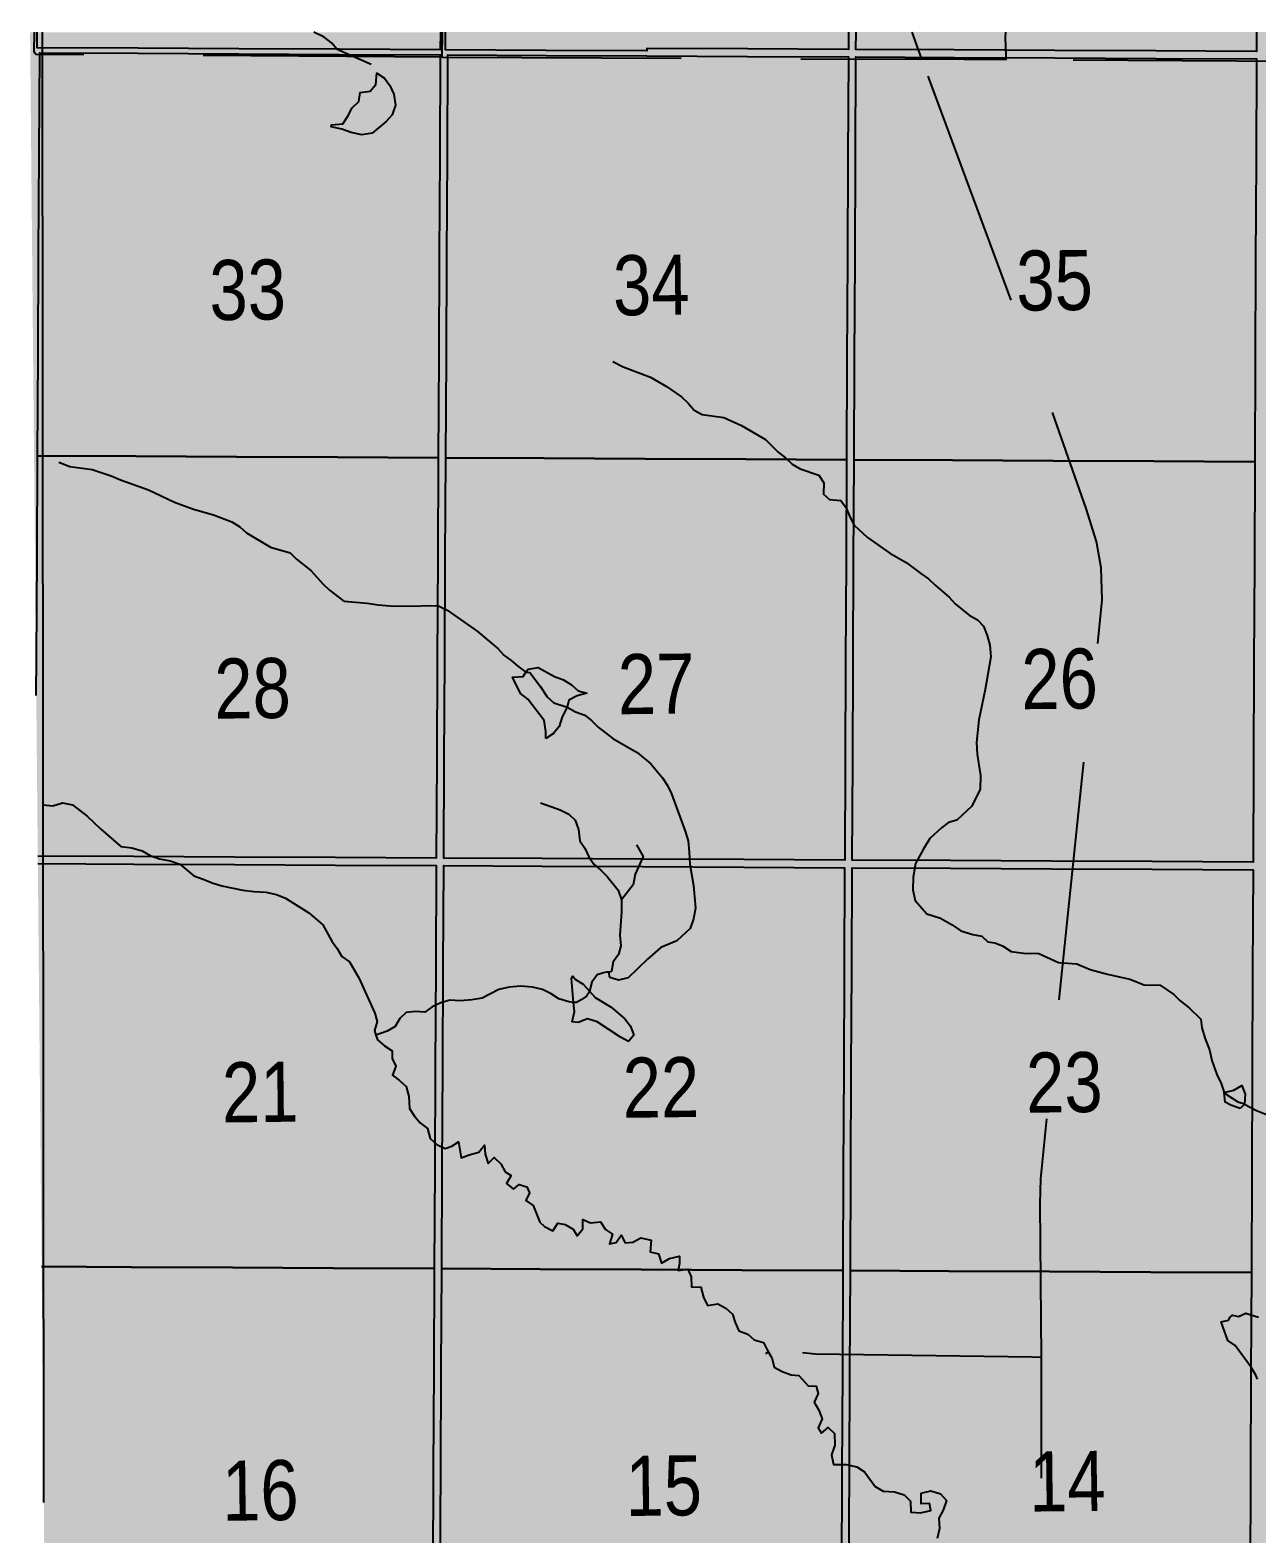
# Model space of a CAD drawing. Extents: x 405326 to 424052, y 6044755 to 6062236.
# Drawn here: x 416064.5 to 416227.5, y 6051249.1 to 6051448.9 of the extents above; entities that cross this region are included whole.
import ezdxf

# ---------------------------------------------------------------- set-up
doc = ezdxf.new("R2010")
doc.units = 0
doc.header["$LTSCALE"] = 5
doc.linetypes.add('DASHED2', pattern=[9.525, 6.35, -3.175])
for name, color, linetype in [('Quarters', 8, 'Continuous'), ('RoadSeg', 57, 'DASHED2'), ('T-WATER', 160, 'Continuous')]:
    doc.layers.add(name, color=color, linetype=linetype)
doc.layers.add('ROUTE-MAP-BACKGROUND-H', color=7, linetype='Continuous', true_color=0xf0ebff)
doc.styles.add('120', font='ARIALN.TTF', dxfattribs={"height": 13})

msp = doc.modelspace()

# ---------------------------------------------------------------- hatches: boundary and pattern name
at = {"layer": 'ROUTE-MAP-BACKGROUND-H'}
h = msp.add_hatch(color=256, dxfattribs=at)
h.dxf.hatch_style = 1
h.paths.add_polyline_path([(417500.313, 6050470.993), (417499.828, 6050583.719), (417489.556, 6051448.866), (416064.545, 6051448.577), (416073.609, 6050477.938), (416071.924, 6050150.968), (416104.424, 6050150.804), (416615.018, 6050150.686), (416614.752, 6050098.449), (417501.84, 6050099.469), (417600.187, 6050099.469), (417600.187, 6050157.259), (417501.84, 6050157.777)])

# ---------------------------------------------------------------- linework, layer by layer
at = {"layer": 'Quarters', "flags": 128}
for points in [[(416119.041, 6051448.588), (416119.034, 6051446.244), (416105.65, 6051446.312), (416092.266, 6051446.381), (416078.881, 6051446.449), (416065.497, 6051446.517), (416065.505, 6051448.577)], [(416173.251, 6051448.599), (416173.241, 6051446.306), (416159.857, 6051446.373), (416146.473, 6051446.439), (416146.472, 6051446.105), (416133.087, 6051446.173), (416119.703, 6051446.241), (416119.71, 6051448.588)], [(416227.462, 6051448.61), (416227.451, 6051446.023), (416214.064, 6051446.095), (416200.677, 6051446.166), (416187.293, 6051446.234), (416174.244, 6051446.301), (416174.255, 6051448.599)], [(416065.368, 6051360.486), (416065.396, 6051365.583), (416065.468, 6051378.96), (416065.54, 6051392.337), (416078.595, 6051392.271), (416091.985, 6051392.203), (416105.375, 6051392.136), (416118.764, 6051392.068)], [(416118.764, 6051392.068), (416118.697, 6051378.691), (416118.63, 6051365.314), (416118.564, 6051351.935), (416118.499, 6051338.891), (416105.104, 6051338.958), (416091.709, 6051339.026), (416078.314, 6051339.093), (416065.568, 6051339.157)], [(416065.577, 6051338.154), (416078.309, 6051338.09), (416091.704, 6051338.022), (416105.099, 6051337.955), (416118.494, 6051337.888), (416118.428, 6051324.509), (416118.361, 6051311.13), (416118.295, 6051297.751), (416118.228, 6051284.373)], [(416066.077, 6051284.634), (416078.027, 6051284.574), (416091.427, 6051284.507), (416104.828, 6051284.44), (416118.228, 6051284.373)], [(416118.228, 6051284.373), (416104.828, 6051284.44), (416091.427, 6051284.507), (416078.027, 6051284.574), (416066.077, 6051284.634)], [(416118.228, 6051284.373), (416118.162, 6051270.994), (416118.095, 6051257.615), (416118.029, 6051244.237), (416117.964, 6051231.192), (416104.558, 6051231.259), (416091.152, 6051231.326), (416077.746, 6051231.393), (416066.573, 6051231.449)]]:
    msp.add_lwpolyline(points, dxfattribs=at)
for points in [[(416118.764, 6051392.068), (416105.375, 6051392.136), (416091.985, 6051392.203), (416078.595, 6051392.271), (416065.54, 6051392.337), (416065.612, 6051405.715), (416065.684, 6051419.092), (416065.757, 6051432.469), (416065.829, 6051445.847), (416078.879, 6051445.78), (416092.263, 6051445.712), (416105.648, 6051445.643), (416119.032, 6051445.575), (416118.965, 6051432.198), (416118.898, 6051418.822), (416118.831, 6051405.445)], [(416172.99, 6051391.794), (416159.601, 6051391.861), (416146.212, 6051391.929), (416132.823, 6051391.997), (416119.768, 6051392.063), (416119.835, 6051405.44), (416119.901, 6051418.816), (416119.968, 6051432.193), (416120.035, 6051445.57), (416133.085, 6051445.504), (416146.469, 6051445.436), (416159.854, 6051445.368), (416173.238, 6051445.3), (416173.176, 6051431.923), (416173.114, 6051418.547), (416173.052, 6051405.17)], [(416227.216, 6051391.52), (416213.827, 6051391.588), (416200.438, 6051391.655), (416187.049, 6051391.723), (416173.994, 6051391.789), (416174.056, 6051405.165), (416174.117, 6051418.542), (416174.179, 6051431.918), (416174.241, 6051445.295), (416187.291, 6051445.229), (416200.675, 6051445.161), (416214.059, 6051445.093), (416227.443, 6051445.025), (416227.387, 6051431.649), (416227.33, 6051418.273), (416227.273, 6051404.896)], [(416172.99, 6051391.794), (416172.929, 6051378.417), (416172.867, 6051365.041), (416172.805, 6051351.662), (416172.745, 6051338.618), (416159.351, 6051338.686), (416145.957, 6051338.753), (416132.563, 6051338.82), (416119.502, 6051338.886), (416119.567, 6051351.93), (416119.634, 6051365.309), (416119.701, 6051378.686), (416119.768, 6051392.063), (416132.823, 6051391.997), (416146.212, 6051391.929), (416159.601, 6051391.861)], [(416227.216, 6051391.52), (416227.16, 6051378.144), (416227.103, 6051364.767), (416227.047, 6051351.389), (416226.992, 6051338.346), (416213.598, 6051338.413), (416200.203, 6051338.48), (416186.809, 6051338.548), (416173.749, 6051338.613), (416173.809, 6051351.657), (416173.87, 6051365.036), (416173.932, 6051378.412), (416173.994, 6051391.789), (416187.049, 6051391.723), (416200.438, 6051391.655), (416213.827, 6051391.588)], [(416172.495, 6051284.102), (416159.096, 6051284.168), (416145.696, 6051284.235), (416132.297, 6051284.302), (416119.231, 6051284.368), (416119.298, 6051297.746), (416119.364, 6051311.125), (416119.431, 6051324.504), (416119.497, 6051337.882), (416132.558, 6051337.817), (416145.952, 6051337.749), (416159.346, 6051337.682), (416172.741, 6051337.615), (416172.679, 6051324.237), (416172.618, 6051310.858), (416172.557, 6051297.48)], [(416226.762, 6051283.831), (416213.359, 6051283.897), (416199.955, 6051283.964), (416186.56, 6051284.031), (416173.499, 6051284.097), (416173.56, 6051297.475), (416173.621, 6051310.853), (416173.683, 6051324.232), (416173.744, 6051337.61), (416186.804, 6051337.544), (416200.199, 6051337.477), (416213.593, 6051337.41), (416226.988, 6051337.343), (416226.931, 6051323.965), (416226.875, 6051310.587), (416226.819, 6051297.209)], [(416172.495, 6051284.102), (416172.434, 6051270.723), (416172.372, 6051257.345), (416172.311, 6051243.966), (416172.251, 6051230.923), (416158.847, 6051230.989), (416145.442, 6051231.056), (416132.037, 6051231.123), (416118.967, 6051231.188), (416119.032, 6051244.232), (416119.098, 6051257.61), (416119.165, 6051270.989), (416119.231, 6051284.368), (416132.297, 6051284.302), (416145.696, 6051284.235), (416159.096, 6051284.168)], [(416226.762, 6051283.831), (416226.706, 6051270.452), (416226.65, 6051257.075), (416226.593, 6051243.696), (416226.538, 6051230.653), (416213.134, 6051230.72), (416199.729, 6051230.786), (416186.325, 6051230.853), (416173.255, 6051230.918), (416173.314, 6051243.962), (416173.376, 6051257.34), (416173.437, 6051270.718), (416173.499, 6051284.097), (416186.56, 6051284.031), (416199.955, 6051283.964), (416213.359, 6051283.897)]]:
    msp.add_lwpolyline(points, close=True, dxfattribs=at)
at = {"layer": 'RoadSeg'}
for p, q in [((416119.29, 6051445.265), (416119.304, 6051448.588)), ((416119.29, 6051445.265), (416065.315, 6051445.611)), ((416119.29, 6051445.265), (416183.013, 6051444.994)), ((416194.198, 6051444.922), (416183.013, 6051444.994)), ((416234.825, 6051444.668), (416194.198, 6051444.922)), ((416162.291, 6051273.065), (416162.717, 6051273.341))]:
    msp.add_line(p, q, dxfattribs=at)
at = {"layer": 'RoadSeg', "flags": 128}
for points in [[(416065.315, 6051445.611), (416065.108, 6051445.939), (416065.145, 6051448.577)], [(416183.013, 6051444.994), (416181.696, 6051448.601)], [(416194.198, 6051444.922), (416194.204, 6051445.45), (416194.125, 6051447.859), (416194.138, 6051448.603)], [(416198.868, 6051272.548), (416198.699, 6051292.973), (416198.794, 6051296.303), (416204.419, 6051350.823), (416206.252, 6051366.267), (416206.936, 6051373.203), (416206.812, 6051377.459), (416206.172, 6051380.939), (416204.814, 6051385.335), (416199.926, 6051399.238), (416183.013, 6051444.994)], [(416198.868, 6051272.548), (416197.67, 6051272.589), (416168.88, 6051273.006), (416166.513, 6051273.222), (416163.702, 6051273.96), (416162.717, 6051273.341)], [(416186.947, 6051166.169), (416179.776, 6051194.25), (416179.174, 6051197.531), (416178.891, 6051201.451), (416179.182, 6051204.951), (416179.688, 6051207.723), (416180.998, 6051211.844), (416190.49, 6051233.24), (416196.308, 6051245.941), (416197.163, 6051247.989), (416197.973, 6051250.535), (416198.636, 6051253.777), (416198.886, 6051256.111), (416198.868, 6051272.548)]]:
    msp.add_lwpolyline(points, dxfattribs=at)
at = {"layer": 'ROUTE-MAP-BACKGROUND-H', "flags": 128}
msp.add_lwpolyline([(416066.369, 6051253.31), (416066.198, 6051448.577)], dxfattribs=at)
at = {"layer": 'T-WATER', "flags": 128}
for points in [[(416109.85, 6051444.286), (416105.346, 6051446.283), (416104.572, 6051447.172), (416103.617, 6051447.905), (416102.215, 6051448.585)], [(416141.929, 6051404.831), (416143.311, 6051404.134), (416146.952, 6051402.754), (416149.092, 6051401.534), (416151.077, 6051400.152), (416151.958, 6051399.311), (416152.76, 6051398.398), (416153.817, 6051397.789), (416156.681, 6051397.413), (416159.026, 6051396.33), (416162.241, 6051394.47), (416163.93, 6051392.791), (416164.903, 6051392.043), (416165.771, 6051391.224), (416166.814, 6051390.573), (416169.334, 6051389.743), (416169.985, 6051388.746), (416169.939, 6051387.225), (416170.736, 6051386.524), (416172.229, 6051386.363), (416172.958, 6051385.387), (416173.446, 6051384.207), (416174.011, 6051383.119), (416175.762, 6051381.477), (416178.764, 6051379.379), (416180.918, 6051378.152), (416182.881, 6051376.682), (416183.899, 6051376), (416184.756, 6051375.138), (416186.618, 6051373.538), (416187.437, 6051372.664), (416189.289, 6051371.158), (416190.369, 6051370.541), (416191.168, 6051369.673), (416191.658, 6051368.473), (416192.011, 6051367.167), (416192.138, 6051365.639), (416191.41, 6051361.298), (416190.577, 6051357.235), (416190.275, 6051354.246), (416190.346, 6051352.711), (416190.801, 6051349.861), (416190.75, 6051348.06), (416189.645, 6051345.803), (416187.644, 6051343.905), (416186.522, 6051343.602), (416185.586, 6051342.891), (416184.077, 6051341.485), (416183.163, 6051340.043), (416182.17, 6051338.159), (416181.822, 6051336.359), (416181.803, 6051334.676), (416182.129, 6051333.248), (416183.648, 6051331.494), (416185.455, 6051330.911), (416187.001, 6051330.006), (416188.181, 6051329.238), (416189.772, 6051328.741), (416190.948, 6051328.517), (416191.781, 6051327.784), (416192.708, 6051327.612), (416193.72, 6051327.218), (416194.867, 6051326.485), (416196.489, 6051326.242), (416198.539, 6051326.22), (416201.145, 6051325.023), (416203.576, 6051324.864), (416205.368, 6051324.111), (416207.638, 6051323.459), (416210.603, 6051322.789), (416212.544, 6051322.053), (416214.644, 6051322.013), (416216.456, 6051320.768), (416217.257, 6051319.984), (416218.521, 6051318.995), (416220.038, 6051317.495), (416220.197, 6051316.356), (416220.631, 6051314.891), (416221.216, 6051313.436), (416221.513, 6051311.996), (416222.168, 6051310.134), (416222.769, 6051308.968), (416223.157, 6051307.76), (416223.474, 6051307.467), (416224.967, 6051306.534), (416225.723, 6051306.279), (416225.855, 6051306.191)], [(416068.36, 6051391.469), (416069.846, 6051390.908), (416072.803, 6051390.493), (416075.335, 6051389.661), (416076.536, 6051389.142), (416080.271, 6051387.779), (416083.729, 6051386.156), (416086.245, 6051385.22), (416088.891, 6051384.476), (416091.353, 6051383.547), (416092.389, 6051382.881), (416093.27, 6051382.091), (416096.46, 6051380.188), (416099.082, 6051379.418), (416099.941, 6051378.595), (416101.852, 6051377.07), (416103.455, 6051375.287), (416104.322, 6051374.466), (416106.212, 6051373.005), (416109.328, 6051372.738), (416110.802, 6051372.522), (416112.373, 6051372.398), (416115.706, 6051372.358), (416117.247, 6051372.455), (416118.801, 6051372.371), (416119.94, 6051371.815), (416123.909, 6051369.016), (416126.685, 6051366.718), (416127.482, 6051365.842), (416128.461, 6051365.147), (416129.344, 6051364.359), (416130.406, 6051363.576)], [(416130.406, 6051363.576), (416130.914, 6051363.519), (416132.304, 6051361.723), (416133.246, 6051360.324), (416134.108, 6051359.498), (416135.868, 6051358.919), (416136.998, 6051358.331), (416138.227, 6051357.854), (416139.178, 6051357.105), (416140.013, 6051356.255), (416141.944, 6051354.781), (416145.172, 6051352.913), (416147.01, 6051351.403), (416148.543, 6051349.55), (416149.202, 6051348.539), (416149.741, 6051347.419), (416151.576, 6051342.473), (416151.95, 6051341.173), (416152.104, 6051339.668), (416152.159, 6051338.093), (416152.648, 6051335.257), (416152.933, 6051332.237), (416152.665, 6051330.802), (416152.213, 6051329.539), (416150.471, 6051327.886), (416148.331, 6051326.998), (416146.538, 6051325.478), (416144.006, 6051322.998), (416142.712, 6051322.665), (416141.573, 6051323.013), (416141.425, 6051323.747)], [(416066.288, 6051345.954), (416067.558, 6051345.835), (416068.837, 6051346.246), (416070.199, 6051345.951), (416072.12, 6051344.458), (416073.881, 6051342.792), (416076.593, 6051340.409), (416078.067, 6051340.242), (416079.419, 6051339.871), (416080.488, 6051339.246), (416081.741, 6051338.802), (416083.166, 6051338.537), (416084.417, 6051338.085), (416086.282, 6051336.519), (416087.549, 6051336.106), (416088.725, 6051335.613), (416090.02, 6051335.213), (416092.806, 6051334.629), (416094.273, 6051334.437), (416095.853, 6051334.339), (416097.256, 6051334.05), (416098.487, 6051333.571), (416101.58, 6051331.626), (416103.419, 6051330.013), (416104.641, 6051327.848), (416105.344, 6051326.876), (416105.949, 6051325.807), (416106.953, 6051325.096), (416108.212, 6051322.972), (416110.339, 6051318.303), (416110.626, 6051317.188), (416110.278, 6051316.001), (416110.484, 6051315.359)], [(416132.341, 6051346.216), (416134.962, 6051345.28), (416136.105, 6051344.726), (416136.956, 6051343.915), (416137.382, 6051342.674), (416137.576, 6051341.181), (416138.251, 6051340.193), (416138.742, 6051339.034), (416139.433, 6051338.062), (416140.341, 6051337.29), (416141.194, 6051336.42), (416142.676, 6051334.639), (416143.116, 6051333.338)], [(416145.104, 6051340.658), (416145.966, 6051339.08), (416144.895, 6051336.772), (416144.665, 6051335.32), (416143.116, 6051333.338)], [(416143.116, 6051333.338), (416143.111, 6051331.768), (416142.882, 6051328.671), (416143.015, 6051327.222), (416142.681, 6051326.085), (416142.015, 6051325.104), (416141.756, 6051323.833), (416141.425, 6051323.747)], [(416141.425, 6051323.747), (416141.303, 6051323.746), (416141.092, 6051323.745), (416140.731, 6051323.634), (416139.861, 6051323.366), (416139.14, 6051322.415), (416138.853, 6051321.232), (416138.871, 6051321.141), (416138.457, 6051320.559), (416137.764, 6051320.063), (416137.124, 6051319.716), (416136.736, 6051319.725)], [(416136.736, 6051319.725), (416136.084, 6051319.79), (416134.789, 6051320.193), (416133.774, 6051320.847), (416132.629, 6051321.411), (416131.266, 6051321.755), (416129.723, 6051321.882), (416128.177, 6051321.738), (416126.797, 6051321.42), (416124.6, 6051320.275), (416123.2, 6051320.05), (416121.735, 6051319.933), (416120.288, 6051320.034), (416119.091, 6051319.655), (416117.974, 6051319.122), (416116.982, 6051318.431), (416115.747, 6051318.532), (416114.495, 6051318.393), (416113.65, 6051317.572), (416113.024, 6051316.529), (416111.995, 6051315.91), (416110.484, 6051315.359)], [(416110.484, 6051315.359), (416110.686, 6051314.729), (416111.601, 6051313.968), (416112.622, 6051313.305), (416112.65, 6051312.281), (416113.121, 6051311.266), (416112.667, 6051310.033), (416113.61, 6051309.34), (416114.479, 6051308.538), (416114.863, 6051307.218), (416114.947, 6051305.619), (416115.598, 6051304.604), (416116.371, 6051303.708), (416117.314, 6051302.982), (416117.672, 6051301.65), (416118.551, 6051300.856), (416119.672, 6051300.305), (416120.551, 6051300.629), (416121.469, 6051301.21), (416121.819, 6051299.057), (416122.859, 6051299.48), (416124.141, 6051299.828), (416124.895, 6051300.767), (416124.975, 6051299.565), (416125.392, 6051298.312), (416126.184, 6051299.103), (416127.063, 6051298.296), (416127.665, 6051297.208), (416128.456, 6051296.707), (416127.839, 6051295.648), (416128.776, 6051294.911), (416129.516, 6051295.537), (416130.53, 6051295.226), (416130.901, 6051294.407), (416130.392, 6051293.427), (416131.379, 6051292.728), (416132.256, 6051290.546), (416132.852, 6051289.94), (416133.977, 6051289.39), (416134.639, 6051290.401), (416135.604, 6051290.209), (416136.672, 6051289.622), (416137.193, 6051288.731), (416137.959, 6051289.648), (416137.948, 6051290.866), (416138.971, 6051290.42), (416140.303, 6051290.57), (416140.966, 6051289.546), (416141.904, 6051288.933), (416141.493, 6051287.67), (416142.381, 6051287.814), (416143.073, 6051288.821), (416143.577, 6051287.793), (416144.603, 6051287.888), (416145.655, 6051288.454), (416147.03, 6051288.153), (416146.901, 6051286.606), (416148.038, 6051286.324), (416148.423, 6051285.063), (416149.464, 6051285.703), (416150.803, 6051285.996), (416150.796, 6051285.045), (416150.643, 6051284.108), (416151.897, 6051284.279), (416152.374, 6051283.285), (416152.379, 6051281.948), (416153.634, 6051281.901), (416153.986, 6051280.577), (416154.543, 6051279.47), (416155.881, 6051279.661), (416156.958, 6051279.1), (416157.839, 6051278.302), (416158.182, 6051277.183), (416158.677, 6051276.078), (416159.898, 6051275.64), (416160.734, 6051274.897), (416161.946, 6051274.526), (416162.454, 6051273.589)], [(416225.855, 6051306.191), (416227.458, 6051305.38), (416229.862, 6051304.388)], [(416227.598, 6051269.656), (416227.366, 6051270.224), (416226.675, 6051271.3), (416224.601, 6051274.145), (416223.616, 6051274.834), (416222.771, 6051277.281), (416223.71, 6051277.525), (416223.93, 6051277.907), (416224.257, 6051278.194), (416225.035, 6051278.022), (416226.043, 6051278.459), (416226.704, 6051278.202), (416227.706, 6051277.899)], [(416162.454, 6051273.589), (416162.635, 6051273.256), (416162.921, 6051272.73)], [(416162.921, 6051272.73), (416163.107, 6051272.386), (416163.379, 6051271.277), (416164.442, 6051270.674), (416165.657, 6051270.235), (416166.644, 6051270.152), (416167.906, 6051268.784), (416168.966, 6051268.768), (416169.215, 6051267.792), (416168.702, 6051266.635), (416169.297, 6051265.571), (416169.748, 6051264.391), (416169.239, 6051263.212), (416169.663, 6051262.51), (416170.542, 6051263.271), (416171.382, 6051262.476), (416171.428, 6051260.889), (416170.976, 6051259.632), (416171.263, 6051258.345), (416172.925, 6051258.327), (416174.358, 6051258.04), (416175.371, 6051257.378), (416176.774, 6051255.408), (416177.859, 6051254.811), (416179.377, 6051254.698), (416180.65, 6051254.297), (416181.483, 6051253.455), (416181.538, 6051252.013), (416182.826, 6051251.907), (416184.188, 6051252.238), (416184.022, 6051253.155), (416182.891, 6051253.134), (416182.926, 6051254.514), (416184.208, 6051254.855), (416185.487, 6051254.462), (416186.258, 6051253.553), (416185.826, 6051252.298), (416185.243, 6051251.213), (416185.355, 6051249.851), (416185.013, 6051248.512)]]:
    msp.add_lwpolyline(points, dxfattribs=at)
for points in [[(416108.604, 6051434.962), (416107.199, 6051435.267), (416105.934, 6051435.685), (416104.549, 6051436.003), (416104.587, 6051436.261), (416106.103, 6051436.395), (416106.76, 6051437.414), (416107.308, 6051438.539), (416108.192, 6051439.367), (416108.39, 6051440.586), (416109.708, 6051440.75), (416110.484, 6051441.649), (416110.583, 6051443.148), (416111.628, 6051442.483), (416112.341, 6051441.525), (416112.861, 6051440.368), (416113.063, 6051438.909), (416112.637, 6051437.62), (416111.863, 6051436.721), (416109.998, 6051435.195), (416108.604, 6051434.962)], [(416133.072, 6051354.761), (416133.073, 6051355.719), (416132.851, 6051357.155), (416130.655, 6051360.001), (416129.698, 6051360.741), (416128.624, 6051362.938), (416130.019, 6051362.989), (416130.406, 6051363.576), (416130.683, 6051363.994), (416132.015, 6051364.195), (416134.199, 6051363.023), (416135.404, 6051362.544), (416136.455, 6051361.893), (416137.34, 6051361.082), (416138.483, 6051360.8), (416137.195, 6051360.427), (416136.103, 6051359.86), (416135.868, 6051358.919), (416135.219, 6051357.638), (416134.815, 6051356.369), (416134.07, 6051355.432), (416133.072, 6051354.761)], [(416144.051, 6051314.505), (416142.954, 6051315.096), (416139.89, 6051317.141), (416138.577, 6051317.529), (416137.345, 6051317.066), (416136.553, 6051317.149), (416136.863, 6051318.51), (416136.736, 6051319.725), (416136.457, 6051322.887), (416136.628, 6051323.224), (416136.986, 6051322.776), (416138.029, 6051322.146), (416138.853, 6051321.232), (416139.623, 6051320.378), (416141.723, 6051319.099), (416143.536, 6051317.534), (416144.292, 6051316.579), (416144.749, 6051315.373), (416144.051, 6051314.505)], [(416225.295, 6051305.622), (416224.058, 6051306.088), (416223.266, 6051306.465), (416223.157, 6051307.76), (416224.45, 6051308.082), (416225.512, 6051308.676), (416225.938, 6051307.524), (416225.855, 6051306.191), (416225.295, 6051305.622)]]:
    msp.add_lwpolyline(points, close=True, dxfattribs=at)

# ---------------------------------------------------------------- texts
at = {"layer": 'RoadSeg', "style": '120'}
for s, height, rotation, p in [('35', 7.9742, 0.67212, (416195.586, 6051411.588)), ('33', 7.9742, 0.67212, (416088.413, 6051410.33)), ('34', 7.9742, 0.67212, (416142.013, 6051410.959)), ('28', 7.9742, 0.67212, (416089.061, 6051357.397)), ('27', 7.9742, 0.67212, (416142.663, 6051357.984)), ('26', 7.9742, 0.67212, (416196.258, 6051358.655)), ('21', 7.9742, 0.67212, (416090.085, 6051303.765)), ('22', 7.9742, 0.67212, (416143.307, 6051304.389)), ('23', 7.9742, 0.67212, (416196.886, 6051305.06)), ('68-6-6', 39.871, 1.17937, (416105.21, 6051268.205)), ('15', 7.9742, 0.67212, (416143.672, 6051251.495)), ('14', 7.9742, 0.67212, (416197.289, 6051252.082)), ('16', 7.9742, 0.67212, (416090.093, 6051250.866))]:
    msp.add_text(s, height=height, rotation=rotation, dxfattribs=at).set_placement(p)

doc.saveas('drawing.dxf')
